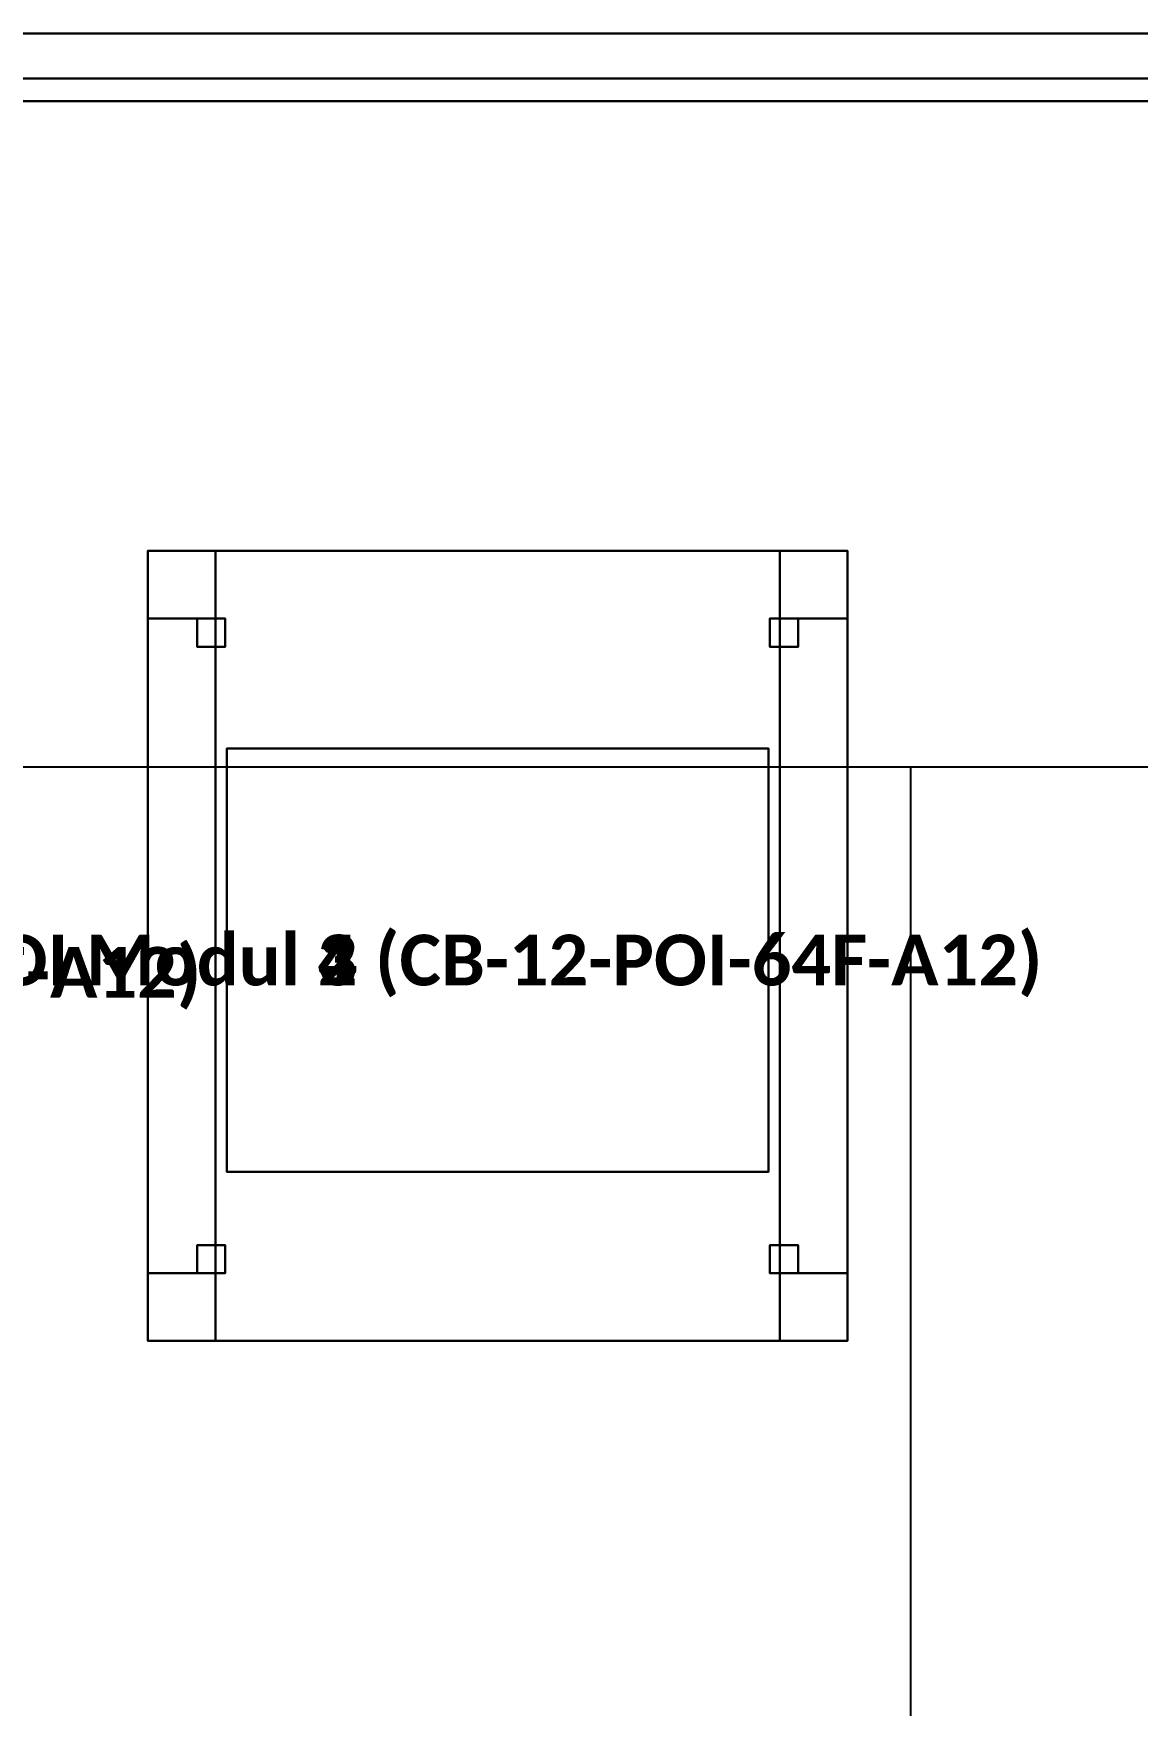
# Model space of a CAD drawing. Header units: millimetres. Extents: x -15000 to 15000, y -45082 to 2000.
# Drawn here: x -4027 to -3049, y 518 to 2000 of the extents above; entities that cross this region are included whole.
import ezdxf
from ezdxf.enums import TextEntityAlignment as Align

# ---------------------------------------------------------------- set-up
doc = ezdxf.new("R2010")
doc.units = ezdxf.units.MM
for name, color, linetype in [('CELIK_KIRIS_KOLON', 9, 'CONTINUOUS'), ('EKP_POI_MODULLERI', 40, 'CONTINUOUS'), ('EKP_POI_TASIYICI_SASE', 30, 'CONTINUOUS'), ('KABLO_TAVALARI', 6, 'CONTINUOUS'), ('KORKULUK_KAPI', 4, 'CONTINUOUS'), ('ZEMIN_PLATFORM', 8, 'CONTINUOUS')]:
    doc.layers.add(name, color=color, linetype=linetype)
doc.styles.get("Standard").update_dxf_attribs({"font": 'calibrib.ttf'})

msp = doc.modelspace()

# ---------------------------------------------------------------- linework, layer by layer
at = {"layer": 'CELIK_KIRIS_KOLON'}
msp.add_line((-3000, 1350, 4100), (-4400, 1350, 6750), dxfattribs=at)
at = {"layer": 'EKP_POI_MODULLERI'}
for p, q in [((-3375.8, 1366.5, 158.5), (-3855.8, 1366.5, 158.5)), ((-3855.8, 1366.5, 158.5), (-3855.8, 991.5, 158.5)), ((-3375.8, 1366.5, 422.5), (-3855.8, 1366.5, 422.5)), ((-3855.8, 1366.5, 422.5), (-3855.8, 991.5, 422.5)), ((-3855.8, 1366.5, 158.5), (-3855.8, 1366.5, 422.5)), ((-3375.8, 1366.5, 473.5), (-3855.8, 1366.5, 473.5)), ((-3855.8, 1366.5, 473.5), (-3855.8, 991.5, 473.5)), ((-3375.8, 1366.5, 737.5), (-3855.8, 1366.5, 737.5)), ((-3855.8, 1366.5, 737.5), (-3855.8, 991.5, 737.5)), ((-3855.8, 1366.5, 473.5), (-3855.8, 1366.5, 737.5)), ((-3375.8, 1366.5, 788.5), (-3855.8, 1366.5, 788.5)), ((-3855.8, 1366.5, 788.5), (-3855.8, 991.5, 788.5)), ((-3375.8, 1366.5, 1052.5), (-3855.8, 1366.5, 1052.5)), ((-3855.8, 1366.5, 1052.5), (-3855.8, 991.5, 1052.5)), ((-3855.8, 1366.5, 788.5), (-3855.8, 1366.5, 1052.5)), ((-3375.8, 1366.5, 1103.5), (-3855.8, 1366.5, 1103.5)), ((-3855.8, 1366.5, 1103.5), (-3855.8, 991.5, 1103.5)), ((-3375.8, 1366.5, 1367.5), (-3855.8, 1366.5, 1367.5)), ((-3855.8, 1366.5, 1367.5), (-3855.8, 991.5, 1367.5)), ((-3855.8, 1366.5, 1103.5), (-3855.8, 1366.5, 1367.5)), ((-3375.8, 991.5, 158.5), (-3375.8, 1366.5, 158.5)), ((-3375.8, 991.5, 422.5), (-3375.8, 1366.5, 422.5)), ((-3375.8, 1366.5, 158.5), (-3375.8, 1366.5, 422.5)), ((-3375.8, 991.5, 473.5), (-3375.8, 1366.5, 473.5)), ((-3375.8, 991.5, 737.5), (-3375.8, 1366.5, 737.5)), ((-3375.8, 1366.5, 473.5), (-3375.8, 1366.5, 737.5)), ((-3375.8, 991.5, 788.5), (-3375.8, 1366.5, 788.5)), ((-3375.8, 991.5, 1052.5), (-3375.8, 1366.5, 1052.5)), ((-3375.8, 1366.5, 788.5), (-3375.8, 1366.5, 1052.5)), ((-3375.8, 991.5, 1103.5), (-3375.8, 1366.5, 1103.5)), ((-3375.8, 991.5, 1367.5), (-3375.8, 1366.5, 1367.5)), ((-3375.8, 1366.5, 1103.5), (-3375.8, 1366.5, 1367.5)), ((-3855.8, 991.5, 158.5), (-3375.8, 991.5, 158.5)), ((-3855.8, 991.5, 422.5), (-3375.8, 991.5, 422.5)), ((-3855.8, 991.5, 158.5), (-3855.8, 991.5, 422.5)), ((-3855.8, 991.5, 473.5), (-3375.8, 991.5, 473.5)), ((-3855.8, 991.5, 737.5), (-3375.8, 991.5, 737.5)), ((-3855.8, 991.5, 473.5), (-3855.8, 991.5, 737.5)), ((-3855.8, 991.5, 788.5), (-3375.8, 991.5, 788.5)), ((-3855.8, 991.5, 1052.5), (-3375.8, 991.5, 1052.5)), ((-3855.8, 991.5, 788.5), (-3855.8, 991.5, 1052.5)), ((-3855.8, 991.5, 1103.5), (-3375.8, 991.5, 1103.5)), ((-3855.8, 991.5, 1367.5), (-3375.8, 991.5, 1367.5)), ((-3855.8, 991.5, 1103.5), (-3855.8, 991.5, 1367.5)), ((-3375.8, 991.5, 158.5), (-3375.8, 991.5, 422.5)), ((-3375.8, 991.5, 473.5), (-3375.8, 991.5, 737.5)), ((-3375.8, 991.5, 788.5), (-3375.8, 991.5, 1052.5)), ((-3375.8, 991.5, 1103.5), (-3375.8, 991.5, 1367.5))]:
    msp.add_line(p, q, dxfattribs=at)
for points in [[(-3855.8, 991.5, 158.5), (-3375.8, 991.5, 158.5), (-3375.8, 1366.5, 158.5), (-3855.8, 1366.5, 158.5)], [(-3855.8, 991.5, 422.5), (-3375.8, 991.5, 422.5), (-3375.8, 1366.5, 422.5), (-3855.8, 1366.5, 422.5)], [(-3855.8, 1366.5, 158.5), (-3375.8, 1366.5, 158.5), (-3375.8, 1366.5, 422.5), (-3855.8, 1366.5, 422.5)], [(-3855.8, 991.5, 158.5), (-3855.8, 1366.5, 158.5), (-3855.8, 1366.5, 422.5), (-3855.8, 991.5, 422.5)], [(-3855.8, 991.5, 473.5), (-3375.8, 991.5, 473.5), (-3375.8, 1366.5, 473.5), (-3855.8, 1366.5, 473.5)], [(-3855.8, 991.5, 737.5), (-3375.8, 991.5, 737.5), (-3375.8, 1366.5, 737.5), (-3855.8, 1366.5, 737.5)], [(-3855.8, 1366.5, 473.5), (-3375.8, 1366.5, 473.5), (-3375.8, 1366.5, 737.5), (-3855.8, 1366.5, 737.5)], [(-3855.8, 991.5, 473.5), (-3855.8, 1366.5, 473.5), (-3855.8, 1366.5, 737.5), (-3855.8, 991.5, 737.5)], [(-3855.8, 991.5, 788.5), (-3375.8, 991.5, 788.5), (-3375.8, 1366.5, 788.5), (-3855.8, 1366.5, 788.5)], [(-3855.8, 991.5, 1052.5), (-3375.8, 991.5, 1052.5), (-3375.8, 1366.5, 1052.5), (-3855.8, 1366.5, 1052.5)], [(-3855.8, 1366.5, 788.5), (-3375.8, 1366.5, 788.5), (-3375.8, 1366.5, 1052.5), (-3855.8, 1366.5, 1052.5)], [(-3855.8, 991.5, 788.5), (-3855.8, 1366.5, 788.5), (-3855.8, 1366.5, 1052.5), (-3855.8, 991.5, 1052.5)], [(-3855.8, 991.5, 1103.5), (-3375.8, 991.5, 1103.5), (-3375.8, 1366.5, 1103.5), (-3855.8, 1366.5, 1103.5)], [(-3855.8, 991.5, 1367.5), (-3375.8, 991.5, 1367.5), (-3375.8, 1366.5, 1367.5), (-3855.8, 1366.5, 1367.5)], [(-3855.8, 1366.5, 1103.5), (-3375.8, 1366.5, 1103.5), (-3375.8, 1366.5, 1367.5), (-3855.8, 1366.5, 1367.5)], [(-3855.8, 991.5, 1103.5), (-3855.8, 1366.5, 1103.5), (-3855.8, 1366.5, 1367.5), (-3855.8, 991.5, 1367.5)], [(-3375.8, 991.5, 158.5), (-3375.8, 1366.5, 158.5), (-3375.8, 1366.5, 422.5), (-3375.8, 991.5, 422.5)], [(-3375.8, 991.5, 473.5), (-3375.8, 1366.5, 473.5), (-3375.8, 1366.5, 737.5), (-3375.8, 991.5, 737.5)], [(-3375.8, 991.5, 788.5), (-3375.8, 1366.5, 788.5), (-3375.8, 1366.5, 1052.5), (-3375.8, 991.5, 1052.5)], [(-3375.8, 991.5, 1103.5), (-3375.8, 1366.5, 1103.5), (-3375.8, 1366.5, 1367.5), (-3375.8, 991.5, 1367.5)], [(-3855.8, 991.5, 158.5), (-3375.8, 991.5, 158.5), (-3375.8, 991.5, 422.5), (-3855.8, 991.5, 422.5)], [(-3855.8, 991.5, 473.5), (-3375.8, 991.5, 473.5), (-3375.8, 991.5, 737.5), (-3855.8, 991.5, 737.5)], [(-3855.8, 991.5, 788.5), (-3375.8, 991.5, 788.5), (-3375.8, 991.5, 1052.5), (-3855.8, 991.5, 1052.5)], [(-3855.8, 991.5, 1103.5), (-3375.8, 991.5, 1103.5), (-3375.8, 991.5, 1367.5), (-3855.8, 991.5, 1367.5)]]:
    msp.add_3dface(points, dxfattribs=at)
at = {"layer": 'EKP_POI_TASIYICI_SASE'}
for p, q in [((-3305.8, 1541.5, 0), (-3925.8, 1541.5, 0)), ((-3925.8, 1541.5, 0), (-3925.8, 841.5, 0)), ((-3305.8, 1541.5, 100), (-3925.8, 1541.5, 100)), ((-3925.8, 1541.5, 100), (-3925.8, 841.5, 100)), ((-3925.8, 1541.5, 0), (-3925.8, 1541.5, 100)), ((-3865.8, 1541.5, 100), (-3925.8, 1541.5, 100)), ((-3925.8, 1541.5, 100), (-3925.8, 1481.5, 100)), ((-3865.8, 1541.5, 1420), (-3925.8, 1541.5, 1420)), ((-3925.8, 1541.5, 1420), (-3925.8, 1481.5, 1420)), ((-3925.8, 1541.5, 100), (-3925.8, 1541.5, 1420)), ((-3305.8, 1541.5, 1420), (-3925.8, 1541.5, 1420)), ((-3925.8, 1541.5, 1420), (-3925.8, 841.5, 1420)), ((-3305.8, 1541.5, 1480), (-3925.8, 1541.5, 1480)), ((-3925.8, 1541.5, 1480), (-3925.8, 841.5, 1480)), ((-3925.8, 1541.5, 1420), (-3925.8, 1541.5, 1480)), ((-3865.8, 1481.5, 100), (-3865.8, 1541.5, 100)), ((-3865.8, 1481.5, 1420), (-3865.8, 1541.5, 1420)), ((-3865.8, 1541.5, 100), (-3865.8, 1541.5, 1420)), ((-3305.8, 1541.5, 100), (-3365.8, 1541.5, 100)), ((-3365.8, 1541.5, 100), (-3365.8, 1481.5, 100)), ((-3305.8, 1541.5, 1420), (-3365.8, 1541.5, 1420)), ((-3365.8, 1541.5, 1420), (-3365.8, 1481.5, 1420)), ((-3365.8, 1541.5, 100), (-3365.8, 1541.5, 1420)), ((-3305.8, 841.5, 0), (-3305.8, 1541.5, 0)), ((-3305.8, 841.5, 100), (-3305.8, 1541.5, 100)), ((-3305.8, 1541.5, 0), (-3305.8, 1541.5, 100)), ((-3305.8, 1481.5, 100), (-3305.8, 1541.5, 100)), ((-3305.8, 1481.5, 1420), (-3305.8, 1541.5, 1420)), ((-3305.8, 1541.5, 100), (-3305.8, 1541.5, 1420)), ((-3305.8, 841.5, 1420), (-3305.8, 1541.5, 1420)), ((-3305.8, 841.5, 1480), (-3305.8, 1541.5, 1480)), ((-3305.8, 1541.5, 1420), (-3305.8, 1541.5, 1480)), ((-3925.8, 1481.5, 100), (-3865.8, 1481.5, 100)), ((-3925.8, 1481.5, 1420), (-3865.8, 1481.5, 1420)), ((-3925.8, 1481.5, 100), (-3925.8, 1481.5, 1420)), ((-3865.8, 1481.5, 140), (-3925.8, 1481.5, 140)), ((-3925.8, 1481.5, 140), (-3925.8, 901.5, 140)), ((-3865.8, 1481.5, 180), (-3925.8, 1481.5, 180)), ((-3925.8, 1481.5, 180), (-3925.8, 901.5, 180)), ((-3925.8, 1481.5, 140), (-3925.8, 1481.5, 180)), ((-3865.8, 1481.5, 740), (-3925.8, 1481.5, 740)), ((-3925.8, 1481.5, 740), (-3925.8, 901.5, 740)), ((-3865.8, 1481.5, 780), (-3925.8, 1481.5, 780)), ((-3925.8, 1481.5, 780), (-3925.8, 901.5, 780)), ((-3925.8, 1481.5, 740), (-3925.8, 1481.5, 780)), ((-3865.8, 1481.5, 1360), (-3925.8, 1481.5, 1360)), ((-3925.8, 1481.5, 1360), (-3925.8, 901.5, 1360)), ((-3865.8, 1481.5, 1400), (-3925.8, 1481.5, 1400)), ((-3925.8, 1481.5, 1400), (-3925.8, 901.5, 1400)), ((-3925.8, 1481.5, 1360), (-3925.8, 1481.5, 1400)), ((-3857.1, 1481.5, 100), (-3882.1, 1481.5, 100)), ((-3882.1, 1481.5, 100), (-3882.1, 1456.5, 100)), ((-3857.1, 1481.5, 1420), (-3882.1, 1481.5, 1420)), ((-3882.1, 1481.5, 1420), (-3882.1, 1456.5, 1420)), ((-3882.1, 1481.5, 100), (-3882.1, 1481.5, 1420)), ((-3865.8, 1481.5, 100), (-3865.8, 1481.5, 1420)), ((-3865.8, 901.5, 140), (-3865.8, 1481.5, 140)), ((-3865.8, 901.5, 180), (-3865.8, 1481.5, 180)), ((-3865.8, 1481.5, 140), (-3865.8, 1481.5, 180)), ((-3865.8, 901.5, 740), (-3865.8, 1481.5, 740)), ((-3865.8, 901.5, 780), (-3865.8, 1481.5, 780)), ((-3865.8, 1481.5, 740), (-3865.8, 1481.5, 780)), ((-3865.8, 901.5, 1360), (-3865.8, 1481.5, 1360)), ((-3865.8, 901.5, 1400), (-3865.8, 1481.5, 1400)), ((-3865.8, 1481.5, 1360), (-3865.8, 1481.5, 1400)), ((-3857.1, 1456.5, 100), (-3857.1, 1481.5, 100)), ((-3857.1, 1456.5, 1420), (-3857.1, 1481.5, 1420)), ((-3857.1, 1481.5, 100), (-3857.1, 1481.5, 1420)), ((-3349.5, 1481.5, 100), (-3374.5, 1481.5, 100)), ((-3374.5, 1481.5, 100), (-3374.5, 1456.5, 100)), ((-3349.5, 1481.5, 1420), (-3374.5, 1481.5, 1420)), ((-3374.5, 1481.5, 1420), (-3374.5, 1456.5, 1420)), ((-3374.5, 1481.5, 100), (-3374.5, 1481.5, 1420)), ((-3365.8, 1481.5, 100), (-3305.8, 1481.5, 100)), ((-3365.8, 1481.5, 1420), (-3305.8, 1481.5, 1420)), ((-3365.8, 1481.5, 100), (-3365.8, 1481.5, 1420)), ((-3305.8, 1481.5, 140), (-3365.8, 1481.5, 140)), ((-3365.8, 1481.5, 140), (-3365.8, 901.5, 140)), ((-3305.8, 1481.5, 180), (-3365.8, 1481.5, 180)), ((-3365.8, 1481.5, 180), (-3365.8, 901.5, 180)), ((-3365.8, 1481.5, 140), (-3365.8, 1481.5, 180)), ((-3305.8, 1481.5, 740), (-3365.8, 1481.5, 740)), ((-3365.8, 1481.5, 740), (-3365.8, 901.5, 740)), ((-3305.8, 1481.5, 780), (-3365.8, 1481.5, 780)), ((-3365.8, 1481.5, 780), (-3365.8, 901.5, 780)), ((-3365.8, 1481.5, 740), (-3365.8, 1481.5, 780)), ((-3305.8, 1481.5, 1360), (-3365.8, 1481.5, 1360)), ((-3365.8, 1481.5, 1360), (-3365.8, 901.5, 1360)), ((-3305.8, 1481.5, 1400), (-3365.8, 1481.5, 1400)), ((-3365.8, 1481.5, 1400), (-3365.8, 901.5, 1400)), ((-3365.8, 1481.5, 1360), (-3365.8, 1481.5, 1400)), ((-3349.5, 1456.5, 100), (-3349.5, 1481.5, 100)), ((-3349.5, 1456.5, 1420), (-3349.5, 1481.5, 1420)), ((-3349.5, 1481.5, 100), (-3349.5, 1481.5, 1420)), ((-3305.8, 1481.5, 100), (-3305.8, 1481.5, 1420)), ((-3305.8, 901.5, 140), (-3305.8, 1481.5, 140)), ((-3305.8, 901.5, 180), (-3305.8, 1481.5, 180)), ((-3305.8, 1481.5, 140), (-3305.8, 1481.5, 180)), ((-3305.8, 901.5, 740), (-3305.8, 1481.5, 740)), ((-3305.8, 901.5, 780), (-3305.8, 1481.5, 780)), ((-3305.8, 1481.5, 740), (-3305.8, 1481.5, 780)), ((-3305.8, 901.5, 1360), (-3305.8, 1481.5, 1360)), ((-3305.8, 901.5, 1400), (-3305.8, 1481.5, 1400)), ((-3305.8, 1481.5, 1360), (-3305.8, 1481.5, 1400)), ((-3882.1, 1456.5, 100), (-3857.1, 1456.5, 100)), ((-3882.1, 1456.5, 1420), (-3857.1, 1456.5, 1420)), ((-3882.1, 1456.5, 100), (-3882.1, 1456.5, 1420)), ((-3857.1, 1456.5, 100), (-3857.1, 1456.5, 1420)), ((-3374.5, 1456.5, 100), (-3349.5, 1456.5, 100)), ((-3374.5, 1456.5, 1420), (-3349.5, 1456.5, 1420)), ((-3374.5, 1456.5, 100), (-3374.5, 1456.5, 1420)), ((-3349.5, 1456.5, 100), (-3349.5, 1456.5, 1420)), ((-3857.1, 926.5, 100), (-3882.1, 926.5, 100)), ((-3882.1, 926.5, 100), (-3882.1, 901.5, 100)), ((-3857.1, 926.5, 1420), (-3882.1, 926.5, 1420)), ((-3882.1, 926.5, 1420), (-3882.1, 901.5, 1420)), ((-3882.1, 926.5, 100), (-3882.1, 926.5, 1420)), ((-3857.1, 901.5, 100), (-3857.1, 926.5, 100)), ((-3857.1, 901.5, 1420), (-3857.1, 926.5, 1420)), ((-3857.1, 926.5, 100), (-3857.1, 926.5, 1420)), ((-3349.5, 926.5, 100), (-3374.5, 926.5, 100)), ((-3374.5, 926.5, 100), (-3374.5, 901.5, 100)), ((-3349.5, 926.5, 1420), (-3374.5, 926.5, 1420)), ((-3374.5, 926.5, 1420), (-3374.5, 901.5, 1420)), ((-3374.5, 926.5, 100), (-3374.5, 926.5, 1420)), ((-3349.5, 901.5, 100), (-3349.5, 926.5, 100)), ((-3349.5, 901.5, 1420), (-3349.5, 926.5, 1420)), ((-3349.5, 926.5, 100), (-3349.5, 926.5, 1420)), ((-3865.8, 901.5, 100), (-3925.8, 901.5, 100)), ((-3925.8, 901.5, 100), (-3925.8, 841.5, 100)), ((-3865.8, 901.5, 1420), (-3925.8, 901.5, 1420)), ((-3925.8, 901.5, 1420), (-3925.8, 841.5, 1420)), ((-3925.8, 901.5, 100), (-3925.8, 901.5, 1420)), ((-3925.8, 901.5, 140), (-3865.8, 901.5, 140)), ((-3925.8, 901.5, 180), (-3865.8, 901.5, 180)), ((-3925.8, 901.5, 140), (-3925.8, 901.5, 180)), ((-3925.8, 901.5, 740), (-3865.8, 901.5, 740)), ((-3925.8, 901.5, 780), (-3865.8, 901.5, 780)), ((-3925.8, 901.5, 740), (-3925.8, 901.5, 780)), ((-3925.8, 901.5, 1360), (-3865.8, 901.5, 1360)), ((-3925.8, 901.5, 1400), (-3865.8, 901.5, 1400)), ((-3925.8, 901.5, 1360), (-3925.8, 901.5, 1400)), ((-3882.1, 901.5, 100), (-3857.1, 901.5, 100)), ((-3882.1, 901.5, 1420), (-3857.1, 901.5, 1420)), ((-3882.1, 901.5, 100), (-3882.1, 901.5, 1420)), ((-3865.8, 841.5, 100), (-3865.8, 901.5, 100)), ((-3865.8, 841.5, 1420), (-3865.8, 901.5, 1420)), ((-3865.8, 901.5, 100), (-3865.8, 901.5, 1420)), ((-3865.8, 901.5, 140), (-3865.8, 901.5, 180)), ((-3865.8, 901.5, 740), (-3865.8, 901.5, 780)), ((-3865.8, 901.5, 1360), (-3865.8, 901.5, 1400)), ((-3857.1, 901.5, 100), (-3857.1, 901.5, 1420)), ((-3374.5, 901.5, 100), (-3349.5, 901.5, 100)), ((-3374.5, 901.5, 1420), (-3349.5, 901.5, 1420)), ((-3374.5, 901.5, 100), (-3374.5, 901.5, 1420)), ((-3305.8, 901.5, 100), (-3365.8, 901.5, 100)), ((-3365.8, 901.5, 100), (-3365.8, 841.5, 100)), ((-3305.8, 901.5, 1420), (-3365.8, 901.5, 1420)), ((-3365.8, 901.5, 1420), (-3365.8, 841.5, 1420)), ((-3365.8, 901.5, 100), (-3365.8, 901.5, 1420)), ((-3365.8, 901.5, 140), (-3305.8, 901.5, 140)), ((-3365.8, 901.5, 180), (-3305.8, 901.5, 180)), ((-3365.8, 901.5, 140), (-3365.8, 901.5, 180)), ((-3365.8, 901.5, 740), (-3305.8, 901.5, 740)), ((-3365.8, 901.5, 780), (-3305.8, 901.5, 780)), ((-3365.8, 901.5, 740), (-3365.8, 901.5, 780)), ((-3365.8, 901.5, 1360), (-3305.8, 901.5, 1360)), ((-3365.8, 901.5, 1400), (-3305.8, 901.5, 1400)), ((-3365.8, 901.5, 1360), (-3365.8, 901.5, 1400)), ((-3349.5, 901.5, 100), (-3349.5, 901.5, 1420)), ((-3305.8, 841.5, 100), (-3305.8, 901.5, 100)), ((-3305.8, 841.5, 1420), (-3305.8, 901.5, 1420)), ((-3305.8, 901.5, 100), (-3305.8, 901.5, 1420)), ((-3305.8, 901.5, 140), (-3305.8, 901.5, 180)), ((-3305.8, 901.5, 740), (-3305.8, 901.5, 780)), ((-3305.8, 901.5, 1360), (-3305.8, 901.5, 1400)), ((-3925.8, 841.5, 0), (-3305.8, 841.5, 0)), ((-3925.8, 841.5, 100), (-3305.8, 841.5, 100)), ((-3925.8, 841.5, 0), (-3925.8, 841.5, 100)), ((-3925.8, 841.5, 100), (-3865.8, 841.5, 100)), ((-3925.8, 841.5, 1420), (-3865.8, 841.5, 1420)), ((-3925.8, 841.5, 100), (-3925.8, 841.5, 1420)), ((-3925.8, 841.5, 1420), (-3305.8, 841.5, 1420)), ((-3925.8, 841.5, 1480), (-3305.8, 841.5, 1480)), ((-3925.8, 841.5, 1420), (-3925.8, 841.5, 1480)), ((-3865.8, 841.5, 100), (-3865.8, 841.5, 1420)), ((-3365.8, 841.5, 100), (-3305.8, 841.5, 100)), ((-3365.8, 841.5, 1420), (-3305.8, 841.5, 1420)), ((-3365.8, 841.5, 100), (-3365.8, 841.5, 1420)), ((-3305.8, 841.5, 0), (-3305.8, 841.5, 100)), ((-3305.8, 841.5, 100), (-3305.8, 841.5, 1420)), ((-3305.8, 841.5, 1420), (-3305.8, 841.5, 1480))]:
    msp.add_line(p, q, dxfattribs=at)
for points in [[(-3925.8, 841.5, 0), (-3305.8, 841.5, 0), (-3305.8, 1541.5, 0), (-3925.8, 1541.5, 0)], [(-3925.8, 841.5, 100), (-3305.8, 841.5, 100), (-3305.8, 1541.5, 100), (-3925.8, 1541.5, 100)], [(-3925.8, 1541.5, 0), (-3305.8, 1541.5, 0), (-3305.8, 1541.5, 100), (-3925.8, 1541.5, 100)], [(-3925.8, 841.5, 0), (-3925.8, 1541.5, 0), (-3925.8, 1541.5, 100), (-3925.8, 841.5, 100)], [(-3925.8, 1481.5, 100), (-3865.8, 1481.5, 100), (-3865.8, 1541.5, 100), (-3925.8, 1541.5, 100)], [(-3925.8, 1481.5, 1420), (-3865.8, 1481.5, 1420), (-3865.8, 1541.5, 1420), (-3925.8, 1541.5, 1420)], [(-3925.8, 1541.5, 100), (-3865.8, 1541.5, 100), (-3865.8, 1541.5, 1420), (-3925.8, 1541.5, 1420)], [(-3925.8, 1481.5, 100), (-3925.8, 1541.5, 100), (-3925.8, 1541.5, 1420), (-3925.8, 1481.5, 1420)], [(-3925.8, 841.5, 1420), (-3305.8, 841.5, 1420), (-3305.8, 1541.5, 1420), (-3925.8, 1541.5, 1420)], [(-3925.8, 841.5, 1480), (-3305.8, 841.5, 1480), (-3305.8, 1541.5, 1480), (-3925.8, 1541.5, 1480)], [(-3925.8, 1541.5, 1420), (-3305.8, 1541.5, 1420), (-3305.8, 1541.5, 1480), (-3925.8, 1541.5, 1480)], [(-3925.8, 841.5, 1420), (-3925.8, 1541.5, 1420), (-3925.8, 1541.5, 1480), (-3925.8, 841.5, 1480)], [(-3865.8, 1481.5, 100), (-3865.8, 1541.5, 100), (-3865.8, 1541.5, 1420), (-3865.8, 1481.5, 1420)], [(-3365.8, 1481.5, 100), (-3305.8, 1481.5, 100), (-3305.8, 1541.5, 100), (-3365.8, 1541.5, 100)], [(-3365.8, 1481.5, 1420), (-3305.8, 1481.5, 1420), (-3305.8, 1541.5, 1420), (-3365.8, 1541.5, 1420)], [(-3365.8, 1541.5, 100), (-3305.8, 1541.5, 100), (-3305.8, 1541.5, 1420), (-3365.8, 1541.5, 1420)], [(-3365.8, 1481.5, 100), (-3365.8, 1541.5, 100), (-3365.8, 1541.5, 1420), (-3365.8, 1481.5, 1420)], [(-3305.8, 841.5, 0), (-3305.8, 1541.5, 0), (-3305.8, 1541.5, 100), (-3305.8, 841.5, 100)], [(-3305.8, 1481.5, 100), (-3305.8, 1541.5, 100), (-3305.8, 1541.5, 1420), (-3305.8, 1481.5, 1420)], [(-3305.8, 841.5, 1420), (-3305.8, 1541.5, 1420), (-3305.8, 1541.5, 1480), (-3305.8, 841.5, 1480)], [(-3925.8, 1481.5, 100), (-3865.8, 1481.5, 100), (-3865.8, 1481.5, 1420), (-3925.8, 1481.5, 1420)], [(-3925.8, 901.5, 140), (-3865.8, 901.5, 140), (-3865.8, 1481.5, 140), (-3925.8, 1481.5, 140)], [(-3925.8, 901.5, 180), (-3865.8, 901.5, 180), (-3865.8, 1481.5, 180), (-3925.8, 1481.5, 180)], [(-3925.8, 1481.5, 140), (-3865.8, 1481.5, 140), (-3865.8, 1481.5, 180), (-3925.8, 1481.5, 180)], [(-3925.8, 901.5, 140), (-3925.8, 1481.5, 140), (-3925.8, 1481.5, 180), (-3925.8, 901.5, 180)], [(-3925.8, 901.5, 740), (-3865.8, 901.5, 740), (-3865.8, 1481.5, 740), (-3925.8, 1481.5, 740)], [(-3925.8, 901.5, 780), (-3865.8, 901.5, 780), (-3865.8, 1481.5, 780), (-3925.8, 1481.5, 780)], [(-3925.8, 1481.5, 740), (-3865.8, 1481.5, 740), (-3865.8, 1481.5, 780), (-3925.8, 1481.5, 780)], [(-3925.8, 901.5, 740), (-3925.8, 1481.5, 740), (-3925.8, 1481.5, 780), (-3925.8, 901.5, 780)], [(-3925.8, 901.5, 1360), (-3865.8, 901.5, 1360), (-3865.8, 1481.5, 1360), (-3925.8, 1481.5, 1360)], [(-3925.8, 901.5, 1400), (-3865.8, 901.5, 1400), (-3865.8, 1481.5, 1400), (-3925.8, 1481.5, 1400)], [(-3925.8, 1481.5, 1360), (-3865.8, 1481.5, 1360), (-3865.8, 1481.5, 1400), (-3925.8, 1481.5, 1400)], [(-3925.8, 901.5, 1360), (-3925.8, 1481.5, 1360), (-3925.8, 1481.5, 1400), (-3925.8, 901.5, 1400)], [(-3882.1, 1456.5, 100), (-3857.1, 1456.5, 100), (-3857.1, 1481.5, 100), (-3882.1, 1481.5, 100)], [(-3882.1, 1456.5, 1420), (-3857.1, 1456.5, 1420), (-3857.1, 1481.5, 1420), (-3882.1, 1481.5, 1420)], [(-3882.1, 1481.5, 100), (-3857.1, 1481.5, 100), (-3857.1, 1481.5, 1420), (-3882.1, 1481.5, 1420)], [(-3882.1, 1456.5, 100), (-3882.1, 1481.5, 100), (-3882.1, 1481.5, 1420), (-3882.1, 1456.5, 1420)], [(-3865.8, 901.5, 140), (-3865.8, 1481.5, 140), (-3865.8, 1481.5, 180), (-3865.8, 901.5, 180)], [(-3865.8, 901.5, 740), (-3865.8, 1481.5, 740), (-3865.8, 1481.5, 780), (-3865.8, 901.5, 780)], [(-3865.8, 901.5, 1360), (-3865.8, 1481.5, 1360), (-3865.8, 1481.5, 1400), (-3865.8, 901.5, 1400)], [(-3857.1, 1456.5, 100), (-3857.1, 1481.5, 100), (-3857.1, 1481.5, 1420), (-3857.1, 1456.5, 1420)], [(-3374.5, 1456.5, 100), (-3349.5, 1456.5, 100), (-3349.5, 1481.5, 100), (-3374.5, 1481.5, 100)], [(-3374.5, 1456.5, 1420), (-3349.5, 1456.5, 1420), (-3349.5, 1481.5, 1420), (-3374.5, 1481.5, 1420)], [(-3374.5, 1481.5, 100), (-3349.5, 1481.5, 100), (-3349.5, 1481.5, 1420), (-3374.5, 1481.5, 1420)], [(-3374.5, 1456.5, 100), (-3374.5, 1481.5, 100), (-3374.5, 1481.5, 1420), (-3374.5, 1456.5, 1420)], [(-3365.8, 1481.5, 100), (-3305.8, 1481.5, 100), (-3305.8, 1481.5, 1420), (-3365.8, 1481.5, 1420)], [(-3365.8, 901.5, 140), (-3305.8, 901.5, 140), (-3305.8, 1481.5, 140), (-3365.8, 1481.5, 140)], [(-3365.8, 901.5, 180), (-3305.8, 901.5, 180), (-3305.8, 1481.5, 180), (-3365.8, 1481.5, 180)], [(-3365.8, 1481.5, 140), (-3305.8, 1481.5, 140), (-3305.8, 1481.5, 180), (-3365.8, 1481.5, 180)], [(-3365.8, 901.5, 140), (-3365.8, 1481.5, 140), (-3365.8, 1481.5, 180), (-3365.8, 901.5, 180)], [(-3365.8, 901.5, 740), (-3305.8, 901.5, 740), (-3305.8, 1481.5, 740), (-3365.8, 1481.5, 740)], [(-3365.8, 901.5, 780), (-3305.8, 901.5, 780), (-3305.8, 1481.5, 780), (-3365.8, 1481.5, 780)], [(-3365.8, 1481.5, 740), (-3305.8, 1481.5, 740), (-3305.8, 1481.5, 780), (-3365.8, 1481.5, 780)], [(-3365.8, 901.5, 740), (-3365.8, 1481.5, 740), (-3365.8, 1481.5, 780), (-3365.8, 901.5, 780)], [(-3365.8, 901.5, 1360), (-3305.8, 901.5, 1360), (-3305.8, 1481.5, 1360), (-3365.8, 1481.5, 1360)], [(-3365.8, 901.5, 1400), (-3305.8, 901.5, 1400), (-3305.8, 1481.5, 1400), (-3365.8, 1481.5, 1400)], [(-3365.8, 1481.5, 1360), (-3305.8, 1481.5, 1360), (-3305.8, 1481.5, 1400), (-3365.8, 1481.5, 1400)], [(-3365.8, 901.5, 1360), (-3365.8, 1481.5, 1360), (-3365.8, 1481.5, 1400), (-3365.8, 901.5, 1400)], [(-3349.5, 1456.5, 100), (-3349.5, 1481.5, 100), (-3349.5, 1481.5, 1420), (-3349.5, 1456.5, 1420)], [(-3305.8, 901.5, 140), (-3305.8, 1481.5, 140), (-3305.8, 1481.5, 180), (-3305.8, 901.5, 180)], [(-3305.8, 901.5, 740), (-3305.8, 1481.5, 740), (-3305.8, 1481.5, 780), (-3305.8, 901.5, 780)], [(-3305.8, 901.5, 1360), (-3305.8, 1481.5, 1360), (-3305.8, 1481.5, 1400), (-3305.8, 901.5, 1400)], [(-3882.1, 1456.5, 100), (-3857.1, 1456.5, 100), (-3857.1, 1456.5, 1420), (-3882.1, 1456.5, 1420)], [(-3374.5, 1456.5, 100), (-3349.5, 1456.5, 100), (-3349.5, 1456.5, 1420), (-3374.5, 1456.5, 1420)], [(-3882.1, 901.5, 100), (-3857.1, 901.5, 100), (-3857.1, 926.5, 100), (-3882.1, 926.5, 100)], [(-3882.1, 901.5, 1420), (-3857.1, 901.5, 1420), (-3857.1, 926.5, 1420), (-3882.1, 926.5, 1420)], [(-3882.1, 926.5, 100), (-3857.1, 926.5, 100), (-3857.1, 926.5, 1420), (-3882.1, 926.5, 1420)], [(-3882.1, 901.5, 100), (-3882.1, 926.5, 100), (-3882.1, 926.5, 1420), (-3882.1, 901.5, 1420)], [(-3857.1, 901.5, 100), (-3857.1, 926.5, 100), (-3857.1, 926.5, 1420), (-3857.1, 901.5, 1420)], [(-3374.5, 901.5, 100), (-3349.5, 901.5, 100), (-3349.5, 926.5, 100), (-3374.5, 926.5, 100)], [(-3374.5, 901.5, 1420), (-3349.5, 901.5, 1420), (-3349.5, 926.5, 1420), (-3374.5, 926.5, 1420)], [(-3374.5, 926.5, 100), (-3349.5, 926.5, 100), (-3349.5, 926.5, 1420), (-3374.5, 926.5, 1420)], [(-3374.5, 901.5, 100), (-3374.5, 926.5, 100), (-3374.5, 926.5, 1420), (-3374.5, 901.5, 1420)], [(-3349.5, 901.5, 100), (-3349.5, 926.5, 100), (-3349.5, 926.5, 1420), (-3349.5, 901.5, 1420)], [(-3925.8, 841.5, 100), (-3865.8, 841.5, 100), (-3865.8, 901.5, 100), (-3925.8, 901.5, 100)], [(-3925.8, 841.5, 1420), (-3865.8, 841.5, 1420), (-3865.8, 901.5, 1420), (-3925.8, 901.5, 1420)], [(-3925.8, 901.5, 100), (-3865.8, 901.5, 100), (-3865.8, 901.5, 1420), (-3925.8, 901.5, 1420)], [(-3925.8, 841.5, 100), (-3925.8, 901.5, 100), (-3925.8, 901.5, 1420), (-3925.8, 841.5, 1420)], [(-3925.8, 901.5, 140), (-3865.8, 901.5, 140), (-3865.8, 901.5, 180), (-3925.8, 901.5, 180)], [(-3925.8, 901.5, 740), (-3865.8, 901.5, 740), (-3865.8, 901.5, 780), (-3925.8, 901.5, 780)], [(-3925.8, 901.5, 1360), (-3865.8, 901.5, 1360), (-3865.8, 901.5, 1400), (-3925.8, 901.5, 1400)], [(-3882.1, 901.5, 100), (-3857.1, 901.5, 100), (-3857.1, 901.5, 1420), (-3882.1, 901.5, 1420)], [(-3865.8, 841.5, 100), (-3865.8, 901.5, 100), (-3865.8, 901.5, 1420), (-3865.8, 841.5, 1420)], [(-3374.5, 901.5, 100), (-3349.5, 901.5, 100), (-3349.5, 901.5, 1420), (-3374.5, 901.5, 1420)], [(-3365.8, 841.5, 100), (-3305.8, 841.5, 100), (-3305.8, 901.5, 100), (-3365.8, 901.5, 100)], [(-3365.8, 841.5, 1420), (-3305.8, 841.5, 1420), (-3305.8, 901.5, 1420), (-3365.8, 901.5, 1420)], [(-3365.8, 901.5, 100), (-3305.8, 901.5, 100), (-3305.8, 901.5, 1420), (-3365.8, 901.5, 1420)], [(-3365.8, 841.5, 100), (-3365.8, 901.5, 100), (-3365.8, 901.5, 1420), (-3365.8, 841.5, 1420)], [(-3365.8, 901.5, 140), (-3305.8, 901.5, 140), (-3305.8, 901.5, 180), (-3365.8, 901.5, 180)], [(-3365.8, 901.5, 740), (-3305.8, 901.5, 740), (-3305.8, 901.5, 780), (-3365.8, 901.5, 780)], [(-3365.8, 901.5, 1360), (-3305.8, 901.5, 1360), (-3305.8, 901.5, 1400), (-3365.8, 901.5, 1400)], [(-3305.8, 841.5, 100), (-3305.8, 901.5, 100), (-3305.8, 901.5, 1420), (-3305.8, 841.5, 1420)], [(-3925.8, 841.5, 0), (-3305.8, 841.5, 0), (-3305.8, 841.5, 100), (-3925.8, 841.5, 100)], [(-3925.8, 841.5, 100), (-3865.8, 841.5, 100), (-3865.8, 841.5, 1420), (-3925.8, 841.5, 1420)], [(-3925.8, 841.5, 1420), (-3305.8, 841.5, 1420), (-3305.8, 841.5, 1480), (-3925.8, 841.5, 1480)], [(-3365.8, 841.5, 100), (-3305.8, 841.5, 100), (-3305.8, 841.5, 1420), (-3365.8, 841.5, 1420)]]:
    msp.add_3dface(points, dxfattribs=at)
at = {"layer": 'KABLO_TAVALARI'}
msp.add_line((-3250, 1350, 4520), (-3250, -41200, 9466.6), dxfattribs=at)
at = {"layer": 'KORKULUK_KAPI'}
for p, q in [((5500, 1960), (-5500, 1960)), ((5500, 1960, 1700), (-5500, 1960, 1700)), ((-5500, 1940), (5500, 1940)), ((-5500, 1940, 1700), (5500, 1940, 1700))]:
    msp.add_line(p, q, dxfattribs=at)
for points in [[(-5500, 1940), (5500, 1940), (5500, 1960), (-5500, 1960)], [(-5500, 1940, 1700), (5500, 1940, 1700), (5500, 1960, 1700), (-5500, 1960, 1700)], [(-5500, 1960), (5500, 1960), (5500, 1960, 1700), (-5500, 1960, 1700)], [(-5500, 1940), (5500, 1940), (5500, 1940, 1700), (-5500, 1940, 1700)]]:
    msp.add_3dface(points, dxfattribs=at)
at = {"layer": 'ZEMIN_PLATFORM'}
for p, q in [((15000, 2000, -400), (-15000, 2000, -400)), ((15000, 2000), (-15000, 2000))]:
    msp.add_line(p, q, dxfattribs=at)
for points in [[(-15000, 0, -400), (15000, 0, -400), (15000, 2000, -400), (-15000, 2000, -400)], [(-15000, 0), (15000, 0), (15000, 2000), (-15000, 2000)], [(-15000, 2000, -400), (15000, 2000, -400), (15000, 2000), (-15000, 2000)]]:
    msp.add_3dface(points, dxfattribs=at)

# ---------------------------------------------------------------- texts
at = {"layer": 'EKP_POI_MODULLERI'}
for s, p in [('POI Modul 1 (CB-12-POI-64F-A12)', (-3615.8, 1179)), ('POI Modul 2 (CB-12-POI-64F-A12)', (-3615.8, 1179)), ('POI Modul 3 (CB-12-POI-64F-A12)', (-3615.8, 1179)), ('POI Modul 4 (CB-12-POI-64F-A12)', (-3615.8, 1179)), ('POI Modul 1 (CB-12-POI-64F-A12)', (-4361, 1168.1)), ('POI Modul 2 (CB-12-POI-64F-A12)', (-4361, 1168.1)), ('POI Modul 3 (CB-12-POI-64F-A12)', (-4361, 1168.1)), ('POI Modul 4 (CB-12-POI-64F-A12)', (-4361, 1168.1))]:
    msp.add_text(s, height=45, dxfattribs=at).set_placement(p, align=Align.MIDDLE_CENTER)

doc.saveas('drawing.dxf')
